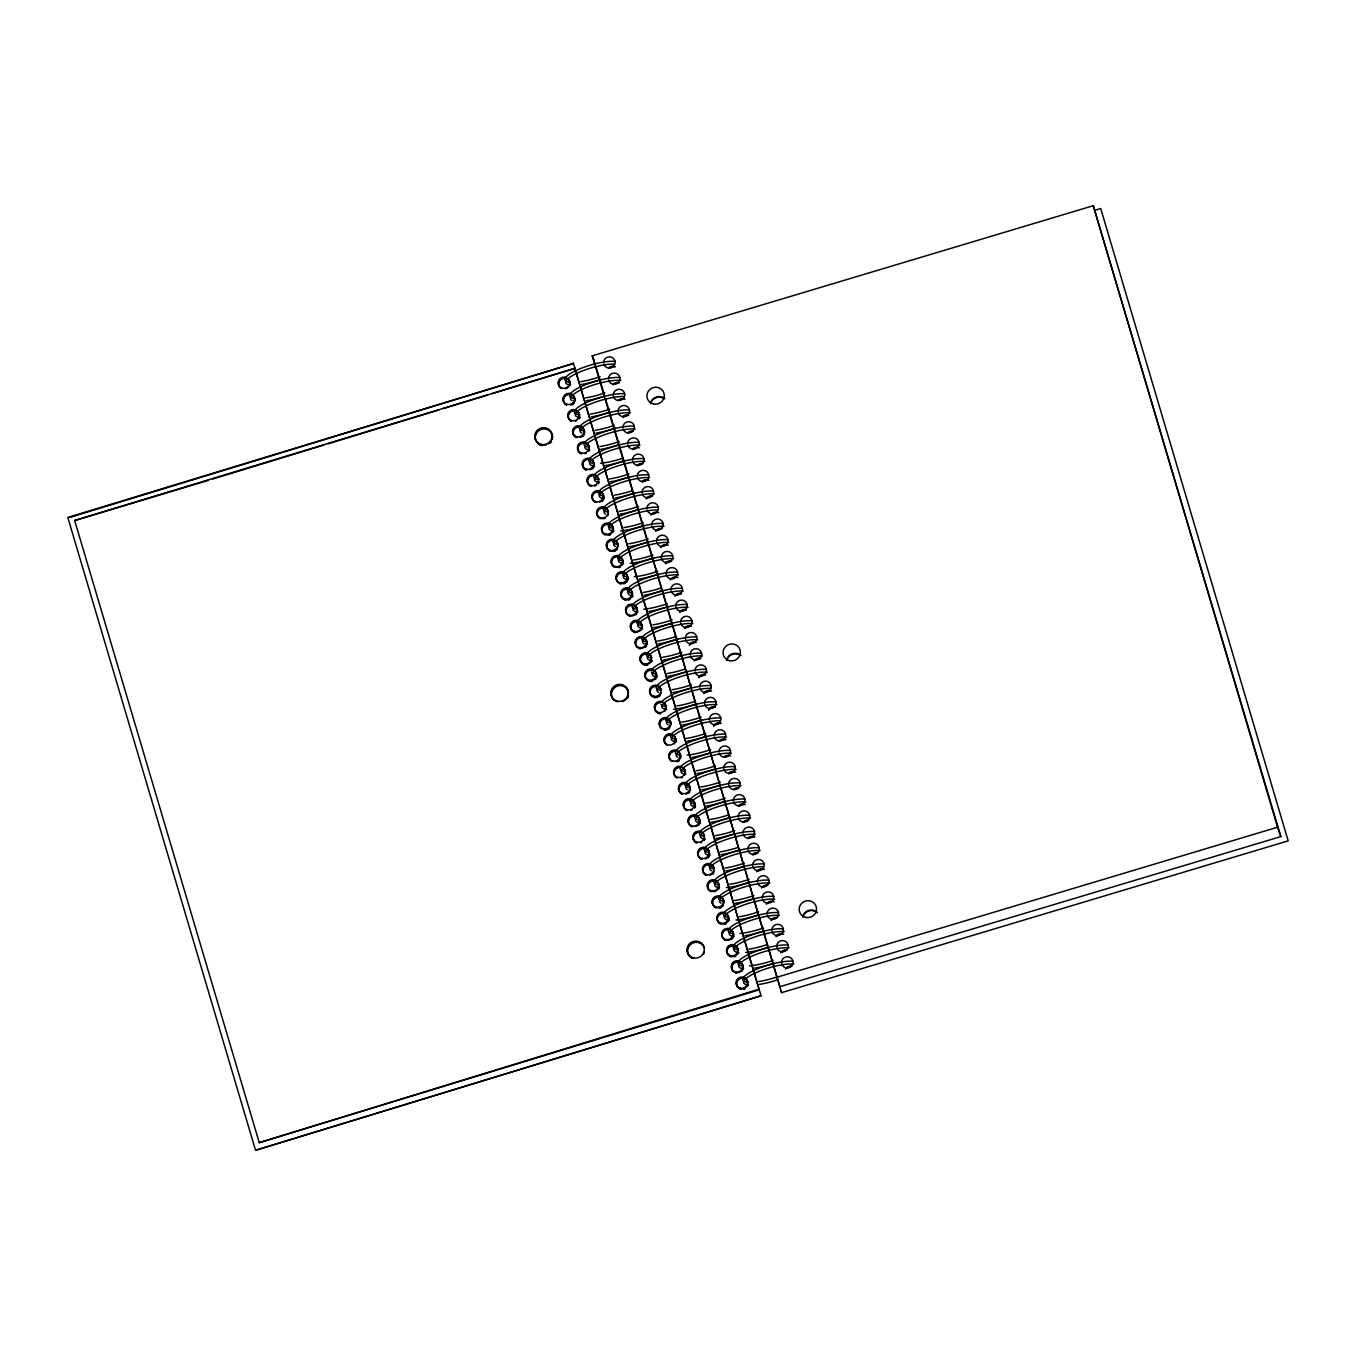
<?xml version="1.0" encoding="UTF-8"?>
<svg xmlns="http://www.w3.org/2000/svg" width="1356" height="1356" viewBox="0 0 1356 1356"><rect width="100%" height="100%" fill="white"/><g stroke="black" fill="none" stroke-linecap="round" stroke-linejoin="round"><path stroke-width="1.5" d="M658.27 649.202L761.038 995.779L255.538 1150.295L67.8 517.45L573.537 363.442L70.054 517.348M574.605 367.679L759.191 989.846L259.25 1142.667L74.665 520.501L574.893 368.324L491.906 393.698M208.536 480.312L74.665 520.501M212.587 479.075L323.914 445.056M327.966 443.819L439.276 409.783M443.327 408.546L487.855 394.935M758.885 989.202L259.25 1142.667M592.25 355.831L1093.275 205.705L1280.844 836.584L779.819 986.71L592.25 355.831L594.877 363.323M1094.614 210.333L1100.699 208.519L1288.2 840.856L781.615 992.66L781.107 991.05M776.547 977.354L1277.572 827.228L1280.844 836.584M761.038 995.779L255.538 1150.295M593.928 359.781L594.233 360.849M1093.275 205.705L1277.572 827.228M596.131 367.222L604.335 394.782M605.522 398.834L647.71 541.197M648.524 543.925L690.984 687.102M691.882 690.17L710.103 751.478M711.154 755.173L719.595 783.599M720.799 787.667L743.851 865.416M745.495 870.942L753.461 897.842M754.529 901.401L781.615 992.66M573.3 362.916L657.423 646.659M692.001 958.285A8.712 8.458 -24.6 0 1 690.78 944.251A8.712 8.458 -24.6 0 1 704.527 948.217M738.325 952.607A5.814 5.627 -24.6 0 1 737.783 953.997M735.698 956.166A5.814 5.627 -24.6 0 1 734.325 956.777M731.325 956.912A5.814 5.627 -24.6 0 1 728.562 947.539A5.814 5.627 -24.6 0 1 738.274 949.675M695.069 806.684A5.814 5.627 -24.6 0 1 694.509 808.074M686.661 810.481A5.814 5.627 -24.6 0 1 685.441 809.634M684.492 808.498A5.814 5.627 -24.6 0 1 690.848 799.921M692.238 800.43A5.814 5.627 -24.6 0 1 695.001 803.752M721.087 897.723A5.814 5.627 -24.6 0 1 724.07 902.503M723.358 905.35A5.814 5.627 -24.6 0 1 722.46 906.571M721.29 907.52A5.814 5.627 -24.6 0 1 719.9 908.147M715.51 907.757A5.814 5.627 -24.6 0 1 719.68 897.214M701.086 859.111A5.814 5.627 -24.6 0 1 699.069 851.043A5.814 5.627 -24.6 0 1 707.51 849.602A5.814 5.627 -24.6 0 1 708.035 857.924M691.458 826.685A5.814 5.627 -24.6 0 1 689.458 818.617A5.814 5.627 -24.6 0 1 697.882 817.176A5.814 5.627 -24.6 0 1 698.425 825.499M632.557 595.911A5.814 5.627 -24.6 0 1 632.015 597.301M629.93 599.454A5.814 5.627 -24.6 0 1 628.557 600.081M625.557 600.2A5.814 5.627 -24.6 0 1 622.777 590.843A5.814 5.627 -24.6 0 1 632.506 592.979M614.539 567.266A5.814 5.627 -24.6 0 1 612.268 559.621A5.814 5.627 -24.6 0 1 620.133 557.231A5.814 5.627 -24.6 0 1 622.404 564.876M620.319 567.028A5.814 5.627 -24.6 0 1 618.946 567.655M673.017 735.579A5.814 5.627 -24.6 0 1 675.83 741.834M666.203 744.766A5.814 5.627 -24.6 0 1 671.61 735.071M642.185 628.337A5.814 5.627 -24.6 0 1 641.625 629.726M635.184 632.642A5.814 5.627 -24.6 0 1 633.777 632.133M632.557 631.286A5.814 5.627 -24.6 0 1 633.574 622.319A5.814 5.627 -24.6 0 1 642.117 625.404M677.831 751.783A5.814 5.627 -24.6 0 1 680.644 758.038M679.187 760.648A5.814 5.627 -24.6 0 1 678.017 761.597M671.017 760.987A5.814 5.627 -24.6 0 1 676.424 751.292M720.307 923.978A5.814 5.627 -24.6 0 1 718.036 916.334A5.814 5.627 -24.6 0 1 725.901 913.927A5.814 5.627 -24.6 0 1 728.172 921.572M726.087 923.724A5.814 5.627 -24.6 0 1 724.714 924.351M659.965 695.798A5.814 5.627 -24.6 0 1 658.779 696.747M657.406 697.357A5.814 5.627 -24.6 0 1 652.999 696.984M651.795 696.136A5.814 5.627 -24.6 0 1 657.185 686.424M658.592 686.933A5.814 5.627 -24.6 0 1 661.355 690.255M670.966 722.697A5.814 5.627 -24.6 0 1 671.186 724.138M669.576 728.223A5.814 5.627 -24.6 0 1 668.406 729.172M667.016 729.799A5.814 5.627 -24.6 0 1 664.016 729.918M661.406 728.562A5.814 5.627 -24.6 0 1 666.796 718.85M668.203 719.358A5.814 5.627 -24.6 0 1 670.356 721.341A5.814 5.627 -24.6 0 1 663.491 728.748A5.814 5.627 -24.6 0 1 660.711 719.392A5.814 5.627 -24.6 0 1 670.44 721.528M730.715 930.148A5.814 5.627 -24.6 0 1 733.528 936.403M732.969 937.793A5.814 5.627 -24.6 0 1 732.071 938.996M725.121 940.183A5.814 5.627 -24.6 0 1 729.308 929.64M595.318 502.415A5.814 5.627 -24.6 0 1 593.301 494.347A5.814 5.627 -24.6 0 1 601.742 492.906A5.814 5.627 -24.6 0 1 602.267 501.228M709.239 890.18A5.814 5.627 -24.6 0 1 709.086 882.18A5.814 5.627 -24.6 0 1 717.256 881.824A5.814 5.627 -24.6 0 1 717.409 889.841M716.239 890.79A5.814 5.627 -24.6 0 1 713.358 891.672M711.866 891.536A5.814 5.627 -24.6 0 1 710.459 891.028M720.85 897.197A5.814 5.627 -24.6 0 1 723.833 901.977M723.663 903.452A5.814 5.627 -24.6 0 1 722.223 906.045M721.053 906.995A5.814 5.627 -24.6 0 1 712.341 903.198A5.814 5.627 -24.6 0 1 719.443 896.689M730.477 929.623A5.814 5.627 -24.6 0 1 733.291 935.877M732.732 937.267A5.814 5.627 -24.6 0 1 725.324 939.878A5.814 5.627 -24.6 0 1 722.206 932.928A5.814 5.627 -24.6 0 1 729.07 929.114M725.663 913.402A5.814 5.627 -24.6 0 1 726.274 922.928A5.814 5.627 -24.6 0 1 717.188 919.656A5.814 5.627 -24.6 0 1 724.257 912.91M663.406 703.154A5.814 5.627 -24.6 0 1 666.22 709.408M660.711 713.832A5.814 5.627 -24.6 0 1 657.813 713.188M656.592 712.341A5.814 5.627 -24.6 0 1 660.491 702.51M740.325 962.574A5.814 5.627 -24.6 0 1 743.139 968.828M742.596 970.218A5.814 5.627 -24.6 0 1 741.698 971.421M736.139 973.116A5.814 5.627 -24.6 0 1 734.732 972.608M733.511 971.76A5.814 5.627 -24.6 0 1 738.918 962.065M704.679 839.11A5.814 5.627 -24.6 0 1 704.12 840.5M696.272 842.907A5.814 5.627 -24.6 0 1 695.052 842.059M694.119 840.923A5.814 5.627 -24.6 0 1 700.459 832.347M701.866 832.855A5.814 5.627 -24.6 0 1 704.628 836.177M598.674 481.889A5.814 5.627 -24.6 0 1 598.115 483.278M596.047 485.448A5.814 5.627 -24.6 0 1 594.657 486.075M591.674 486.194A5.814 5.627 -24.6 0 1 587.453 479.431A5.814 5.627 -24.6 0 1 594.453 475.125M595.86 475.634A5.814 5.627 -24.6 0 1 598.606 478.956M598.911 482.414A5.814 5.627 -24.6 0 1 598.352 483.804M590.504 486.211A5.814 5.627 -24.6 0 1 589.284 485.346M588.351 484.228A5.814 5.627 -24.6 0 1 594.691 475.651M596.098 476.159A5.814 5.627 -24.6 0 1 598.844 479.482M704.442 838.601A5.814 5.627 -24.6 0 1 703.883 839.991M701.815 842.144A5.814 5.627 -24.6 0 1 700.425 842.771M697.442 842.89A5.814 5.627 -24.6 0 1 693.221 836.127A5.814 5.627 -24.6 0 1 700.221 831.838M701.628 832.347A5.814 5.627 -24.6 0 1 704.391 835.669M600.115 518.636A5.814 5.627 -24.6 0 1 604.301 508.076M605.708 508.585A5.814 5.627 -24.6 0 1 608.471 511.907M608.285 514.314A5.814 5.627 -24.6 0 1 607.742 515.704M605.657 517.873A5.814 5.627 -24.6 0 1 602.793 518.755M601.284 518.619A5.814 5.627 -24.6 0 1 597.064 511.856A5.814 5.627 -24.6 0 1 604.064 507.568M605.471 508.059A5.814 5.627 -24.6 0 1 608.234 511.398M664.372 703.476A5.814 5.627 -24.6 0 1 664.525 711.493M660.474 713.307A5.814 5.627 -24.6 0 1 658.982 713.188M657.575 712.68A5.814 5.627 -24.6 0 1 661.762 702.12M674 735.901A5.814 5.627 -24.6 0 1 674.152 743.919M667.186 745.105A5.814 5.627 -24.6 0 1 671.373 734.545M669.186 719.697A5.814 5.627 -24.6 0 1 668.152 728.647M666.779 729.274A5.814 5.627 -24.6 0 1 663.779 729.392M662.372 728.884A5.814 5.627 -24.6 0 1 660.118 721.239A5.814 5.627 -24.6 0 1 667.966 718.85M672 761.309A5.814 5.627 -24.6 0 1 669.508 754.122A5.814 5.627 -24.6 0 1 676.661 750.902A5.814 5.627 -24.6 0 1 680.407 757.529M679.848 758.919A5.814 5.627 -24.6 0 1 676.39 761.699M579.673 417.563A5.814 5.627 -24.6 0 1 579.131 418.953M571.266 421.343A5.814 5.627 -24.6 0 1 575.452 410.8M576.859 411.309A5.814 5.627 -24.6 0 1 579.622 414.631M637.371 647.49A5.814 5.627 -24.6 0 1 639.778 637.913A5.814 5.627 -24.6 0 1 646.981 644.558M646.439 645.948A5.814 5.627 -24.6 0 1 645.541 647.151M639.981 648.846A5.814 5.627 -24.6 0 1 638.574 648.337M615.319 541.01A5.814 5.627 -24.6 0 1 618.302 545.79M617.59 548.655A5.814 5.627 -24.6 0 1 616.692 549.875M615.505 550.824A5.814 5.627 -24.6 0 1 614.132 551.434M609.725 551.061A5.814 5.627 -24.6 0 1 613.912 540.502M677.034 778.056A5.814 5.627 -24.6 0 1 681.221 767.496M682.627 768.005A5.814 5.627 -24.6 0 1 685.39 771.327M585.69 469.99A5.814 5.627 -24.6 0 1 583.69 461.921A5.814 5.627 -24.6 0 1 592.114 460.481A5.814 5.627 -24.6 0 1 592.657 468.803M747.953 985.032A5.814 5.627 -24.6 0 1 747.393 986.422M745.325 988.592A5.814 5.627 -24.6 0 1 743.935 989.202M740.952 989.338A5.814 5.627 -24.6 0 1 738.173 979.981A5.814 5.627 -24.6 0 1 747.885 982.1M653.778 670.728A5.814 5.627 -24.6 0 1 656.609 676.983M656.05 678.373A5.814 5.627 -24.6 0 1 655.151 679.576M652.592 681.153A5.814 5.627 -24.6 0 1 648.202 680.763M646.981 679.915A5.814 5.627 -24.6 0 1 650.88 670.084M624.93 573.435A5.814 5.627 -24.6 0 1 627.76 579.69M627.201 581.08A5.814 5.627 -24.6 0 1 626.303 582.3M625.133 583.25A5.814 5.627 -24.6 0 1 623.743 583.877M620.76 583.995A5.814 5.627 -24.6 0 1 619.353 583.487M618.133 582.639A5.814 5.627 -24.6 0 1 623.54 572.927M535.603 439.869A8.712 8.458 -24.6 0 1 543.773 428.835A8.712 8.458 -24.6 0 1 552.367 439.175M551.536 441.259A8.712 8.458 -24.6 0 1 550.197 443.073M541.858 445.615A8.712 8.458 -24.6 0 1 537.925 443.582M692.628 826.685A5.814 5.627 -24.6 0 1 689.221 818.109A5.814 5.627 -24.6 0 1 698.696 817.702A5.814 5.627 -24.6 0 1 695.628 826.55M702.239 859.111A5.814 5.627 -24.6 0 1 698.357 851.399A5.814 5.627 -24.6 0 1 706.866 848.805A5.814 5.627 -24.6 0 1 707.798 857.416M706.629 858.365A5.814 5.627 -24.6 0 1 705.239 858.975M661.169 692.679A5.814 5.627 -24.6 0 1 658.541 696.221M657.168 696.848A5.814 5.627 -24.6 0 1 649.999 693.136A5.814 5.627 -24.6 0 1 653.965 686.034A5.814 5.627 -24.6 0 1 661.118 689.746M628.489 695.882A8.712 8.458 -24.6 0 1 627.659 697.967M614.048 700.306A8.712 8.458 -24.6 0 1 615.59 686.865A8.712 8.458 -24.6 0 1 628.404 691.492M714.053 871.027A5.814 5.627 -24.6 0 1 712.612 873.62M711.425 874.569A5.814 5.627 -24.6 0 1 710.052 875.196M707.052 875.315A5.814 5.627 -24.6 0 1 702.832 868.552A5.814 5.627 -24.6 0 1 709.832 864.264M711.239 864.772A5.814 5.627 -24.6 0 1 714.002 868.094M713.748 872.925A5.814 5.627 -24.6 0 1 712.849 874.145M705.883 875.332A5.814 5.627 -24.6 0 1 710.069 864.772M711.476 865.281A5.814 5.627 -24.6 0 1 713.629 867.264M710.697 891.553A5.814 5.627 -24.6 0 1 708.425 883.909A5.814 5.627 -24.6 0 1 716.29 881.502A5.814 5.627 -24.6 0 1 718.544 889.146M629.506 589.131A5.814 5.627 -24.6 0 1 631.777 596.776M630.879 597.996A5.814 5.627 -24.6 0 1 621.15 595.86A5.814 5.627 -24.6 0 1 628.099 588.623M624.692 572.927A5.814 5.627 -24.6 0 1 627.523 579.182M626.964 580.571A5.814 5.627 -24.6 0 1 619.116 582.961M617.895 582.114A5.814 5.627 -24.6 0 1 623.302 572.418M647.965 680.254A5.814 5.627 -24.6 0 1 646.253 671.779A5.814 5.627 -24.6 0 1 655.101 671.406A5.814 5.627 -24.6 0 1 653.745 680M652.355 680.627A5.814 5.627 -24.6 0 1 649.355 680.763M572.046 395.088A5.814 5.627 -24.6 0 1 574.876 401.342M574.317 402.732A5.814 5.627 -24.6 0 1 572.249 404.902M566.469 405.139A5.814 5.627 -24.6 0 1 570.656 394.579M604.929 534.84A5.814 5.627 -24.6 0 1 602.657 527.196A5.814 5.627 -24.6 0 1 610.522 524.806A5.814 5.627 -24.6 0 1 612.776 532.45M610.709 534.603A5.814 5.627 -24.6 0 1 609.319 535.23M589.301 449.989A5.814 5.627 -24.6 0 1 588.741 451.379M580.893 453.768A5.814 5.627 -24.6 0 1 579.673 452.921M578.724 451.785A5.814 5.627 -24.6 0 1 585.063 443.226M586.47 443.734A5.814 5.627 -24.6 0 1 589.233 447.056M651.795 660.762A5.814 5.627 -24.6 0 1 651.236 662.152M647.778 664.932A5.814 5.627 -24.6 0 1 646.287 665.186M644.795 665.067A5.814 5.627 -24.6 0 1 643.388 664.559M642.168 663.711A5.814 5.627 -24.6 0 1 647.575 653.999M648.982 654.507A5.814 5.627 -24.6 0 1 651.744 657.83M567.249 378.883A5.814 5.627 -24.6 0 1 570.062 385.138M560.435 388.07A5.814 5.627 -24.6 0 1 565.842 378.375M683.61 768.344A5.814 5.627 -24.6 0 1 684.661 775.124M682.577 777.293A5.814 5.627 -24.6 0 1 681.204 777.92M676.797 777.53A5.814 5.627 -24.6 0 1 680.983 766.988M735.274 945.844A5.814 5.627 -24.6 0 1 737.545 953.488M736.647 954.692A5.814 5.627 -24.6 0 1 726.935 952.556A5.814 5.627 -24.6 0 1 733.867 945.335M634.32 605.352A5.814 5.627 -24.6 0 1 637.134 611.607M636.574 612.997A5.814 5.627 -24.6 0 1 628.726 615.387M627.506 614.539A5.814 5.627 -24.6 0 1 632.913 604.844M687.441 784.226A5.814 5.627 -24.6 0 1 690.255 790.48M689.712 791.87A5.814 5.627 -24.6 0 1 688.814 793.074M681.848 794.26A5.814 5.627 -24.6 0 1 686.034 783.717M581.673 427.513A5.814 5.627 -24.6 0 1 584.487 433.767M583.928 435.157A5.814 5.627 -24.6 0 1 583.046 436.378M576.08 437.564A5.814 5.627 -24.6 0 1 580.266 427.004M634.557 605.861A5.814 5.627 -24.6 0 1 637.371 612.115M636.812 613.505A5.814 5.627 -24.6 0 1 635.93 614.726M630.37 616.421A5.814 5.627 -24.6 0 1 628.964 615.912M627.743 615.065A5.814 5.627 -24.6 0 1 633.15 605.369M681.61 793.752A5.814 5.627 -24.6 0 1 679.119 786.548A5.814 5.627 -24.6 0 1 686.272 783.327A5.814 5.627 -24.6 0 1 690.018 789.955M689.458 791.345A5.814 5.627 -24.6 0 1 686 794.124M740.088 962.048A5.814 5.627 -24.6 0 1 742.902 968.303M742.359 969.693A5.814 5.627 -24.6 0 1 734.494 972.099M733.274 971.252A5.814 5.627 -24.6 0 1 738.681 961.54M693.221 800.769A5.814 5.627 -24.6 0 1 694.272 807.549M692.204 809.718A5.814 5.627 -24.6 0 1 690.814 810.346M686.424 809.956A5.814 5.627 -24.6 0 1 690.611 799.413M642.744 648.202A5.814 5.627 -24.6 0 1 635.422 642.049A5.814 5.627 -24.6 0 1 644.354 638.032A5.814 5.627 -24.6 0 1 644.117 647.575M744.885 978.269A5.814 5.627 -24.6 0 1 747.156 985.914M746.258 987.117A5.814 5.627 -24.6 0 1 736.545 984.981A5.814 5.627 -24.6 0 1 743.495 977.761M596.471 502.398A5.814 5.627 -24.6 0 1 592.589 494.703A5.814 5.627 -24.6 0 1 601.098 492.109A5.814 5.627 -24.6 0 1 602.03 500.703M600.861 501.652A5.814 5.627 -24.6 0 1 599.471 502.279M568.215 379.205A5.814 5.627 -24.6 0 1 568.384 387.206M567.198 388.155A5.814 5.627 -24.6 0 1 565.808 388.782M561.418 388.409A5.814 5.627 -24.6 0 1 565.605 377.849M586.86 469.973A5.814 5.627 -24.6 0 1 583.453 461.396A5.814 5.627 -24.6 0 1 592.928 461.006A5.814 5.627 -24.6 0 1 589.86 469.854M587.453 444.056A5.814 5.627 -24.6 0 1 588.504 450.853M586.436 453.023A5.814 5.627 -24.6 0 1 585.046 453.633M582.046 453.768A5.814 5.627 -24.6 0 1 577.826 447.005A5.814 5.627 -24.6 0 1 584.826 442.7M639.117 621.557A5.814 5.627 -24.6 0 1 639.32 631.371M637.93 631.998A5.814 5.627 -24.6 0 1 630.54 626.828A5.814 5.627 -24.6 0 1 637.71 621.048M617.743 701.815A8.712 8.458 -24.6 0 1 612.624 688.95A8.712 8.458 -24.6 0 1 626.828 688.356A8.712 8.458 -24.6 0 1 622.235 701.628M577.249 437.547A5.814 5.627 -24.6 0 1 573.029 430.784A5.814 5.627 -24.6 0 1 580.029 426.496A5.814 5.627 -24.6 0 1 584.25 433.259M583.69 434.649A5.814 5.627 -24.6 0 1 580.232 437.429M619.895 556.706A5.814 5.627 -24.6 0 1 620.506 566.232A5.814 5.627 -24.6 0 1 611.42 562.943A5.814 5.627 -24.6 0 1 618.489 556.197M610.285 524.28A5.814 5.627 -24.6 0 1 611.641 533.128M610.471 534.078A5.814 5.627 -24.6 0 1 604.691 534.332M603.471 533.484A5.814 5.627 -24.6 0 1 608.878 523.772M704.374 952.082A8.712 8.458 -24.6 0 1 703.544 954.166M691.763 957.777A8.712 8.458 -24.6 0 1 690.543 943.725A8.712 8.458 -24.6 0 1 704.273 947.691M615.082 540.502A5.814 5.627 -24.6 0 1 618.065 545.282M617.895 546.756A5.814 5.627 -24.6 0 1 610.895 551.045A5.814 5.627 -24.6 0 1 606.674 544.281A5.814 5.627 -24.6 0 1 613.675 539.993M546.112 444.904A8.712 8.458 -24.6 0 1 535.078 437.903A8.712 8.458 -24.6 0 1 544.298 428.31A8.712 8.458 -24.6 0 1 552.129 438.649M551.299 440.734A8.712 8.458 -24.6 0 1 548.18 443.971M651.558 660.236A5.814 5.627 -24.6 0 1 648.931 663.796M647.541 664.423A5.814 5.627 -24.6 0 1 640.168 659.253A5.814 5.627 -24.6 0 1 647.337 653.49M648.744 653.999A5.814 5.627 -24.6 0 1 651.507 657.321M577.842 411.631A5.814 5.627 -24.6 0 1 578.893 418.428M576.809 420.58A5.814 5.627 -24.6 0 1 575.436 421.208M571.029 420.835A5.814 5.627 -24.6 0 1 575.215 410.275M566.232 404.613A5.814 5.627 -24.6 0 1 563.74 397.427A5.814 5.627 -24.6 0 1 570.893 394.189A5.814 5.627 -24.6 0 1 574.639 400.834M574.08 402.207A5.814 5.627 -24.6 0 1 570.622 405.003M644.846 637.981A5.814 5.627 -24.6 0 1 642.913 647.388A5.814 5.627 -24.6 0 1 635.066 641.897A5.814 5.627 -24.6 0 1 643.625 637.134M741.003 962.252A5.814 5.627 -24.6 0 1 739.071 971.659A5.814 5.627 -24.6 0 1 731.223 966.167A5.814 5.627 -24.6 0 1 739.783 961.404M654.456 670.406A5.814 5.627 -24.6 0 1 652.541 679.814A5.814 5.627 -24.6 0 1 644.693 674.322A5.814 5.627 -24.6 0 1 653.253 669.559M625.625 573.13A5.814 5.627 -24.6 0 1 623.692 582.538A5.814 5.627 -24.6 0 1 615.844 577.046A5.814 5.627 -24.6 0 1 624.404 572.266M673.695 735.257A5.814 5.627 -24.6 0 1 671.762 744.664A5.814 5.627 -24.6 0 1 663.915 739.173A5.814 5.627 -24.6 0 1 672.474 734.41M731.393 929.826A5.814 5.627 -24.6 0 1 729.46 939.233A5.814 5.627 -24.6 0 1 721.612 933.742A5.814 5.627 -24.6 0 1 730.172 928.979M577.537 410.987A5.814 5.627 -24.6 0 1 575.605 420.394A5.814 5.627 -24.6 0 1 567.757 414.902A5.814 5.627 -24.6 0 1 576.334 410.139M567.927 378.561A5.814 5.627 -24.6 0 1 565.994 387.969A5.814 5.627 -24.6 0 1 558.147 382.477A5.814 5.627 -24.6 0 1 566.706 377.714M664.084 702.832A5.814 5.627 -24.6 0 1 662.152 712.239A5.814 5.627 -24.6 0 1 654.304 706.747A5.814 5.627 -24.6 0 1 662.864 701.984M721.765 897.401A5.814 5.627 -24.6 0 1 719.85 906.808A5.814 5.627 -24.6 0 1 712.002 901.316A5.814 5.627 -24.6 0 1 720.561 896.553M683.305 767.682A5.814 5.627 -24.6 0 1 681.373 777.09A5.814 5.627 -24.6 0 1 673.525 771.615A5.814 5.627 -24.6 0 1 682.102 766.835M615.997 540.688A5.814 5.627 -24.6 0 1 614.082 550.112A5.814 5.627 -24.6 0 1 606.217 544.62A5.814 5.627 -24.6 0 1 614.793 539.841M635.235 605.556A5.814 5.627 -24.6 0 1 633.303 614.963A5.814 5.627 -24.6 0 1 625.455 609.471A5.814 5.627 -24.6 0 1 634.015 604.708M802.871 917.148A8.712 8.458 -19.3 0 1 817.329 912.808M776.937 935.996A5.814 5.644 -19.3 0 1 781.005 934.199M762.513 887.349A5.814 5.644 -19.3 0 1 766.581 885.553M738.478 806.295A5.814 5.644 -19.3 0 1 744.037 804.616M767.327 903.571A5.814 5.644 -19.3 0 1 771.378 901.757M699.12 677.78A5.814 5.644 -19.3 0 1 705.578 674.915M772.123 919.792A5.814 5.644 -19.3 0 1 776.191 917.978M642.32 482.007A5.814 5.644 -19.3 0 1 646.388 480.21M704.815 692.797A5.814 5.644 -19.3 0 1 710.391 691.119M781.734 952.217A5.814 5.644 -19.3 0 1 785.802 950.403M743.088 821.973A5.814 5.644 -19.3 0 1 748.665 820.295M766.242 904.232A5.814 5.644 -19.3 0 1 774.106 901.876M646.032 498.906A5.814 5.644 -19.3 0 1 652.507 496.025M647.134 498.228A5.814 5.644 -19.3 0 1 651.185 496.415M703.73 693.458A5.814 5.644 -19.3 0 1 711.612 691.102M714.239 724.68A5.814 5.644 -19.3 0 1 721.223 723.528M743.274 822.499A5.814 5.644 -19.3 0 1 747.342 820.702M637.506 465.803A5.814 5.644 -19.3 0 1 641.574 463.989M666.355 563.079A5.814 5.644 -19.3 0 1 670.423 561.282M713.527 726.426A5.814 5.644 -19.3 0 1 720.002 723.545M650.626 403.698A8.712 8.458 -19.3 0 1 663.27 398.088M756.614 871.806A5.814 5.644 -19.3 0 1 764.496 869.45M747.902 838.178A5.814 5.644 -19.3 0 1 754.868 837.025M708.544 709.68A5.814 5.644 -19.3 0 1 715.002 706.798M719.053 740.901A5.814 5.644 -19.3 0 1 726.036 739.749M771.039 920.453A5.814 5.644 -19.3 0 1 777.513 917.588M726.748 660.423A8.712 8.458 -19.3 0 1 739.393 654.812M752.716 854.399A5.814 5.644 -19.3 0 1 758.275 852.721M757.699 871.145A5.814 5.644 -19.3 0 1 763.275 869.467M761.428 888.027A5.814 5.644 -19.3 0 1 767.886 885.146M670.084 579.961A5.814 5.644 -19.3 0 1 677.949 577.605M637.32 465.261A5.814 5.644 -19.3 0 1 642.897 463.599M689.492 645.354A5.814 5.644 -19.3 0 1 695.967 642.49M720.426 740.495A5.814 5.644 -19.3 0 1 724.816 739.766M609.844 367.578A5.814 5.644 -19.3 0 1 614.234 366.849M786.548 968.421A5.814 5.644 -19.3 0 1 790.616 966.625M695.204 660.372A5.814 5.644 -19.3 0 1 700.764 658.694M723.867 757.106A5.814 5.644 -19.3 0 1 730.833 755.953M775.852 936.674A5.814 5.644 -19.3 0 1 783.717 934.301M671.169 579.3A5.814 5.644 -19.3 0 1 675.22 577.486M728.85 773.852A5.814 5.644 -19.3 0 1 734.427 772.191M725.24 756.699A5.814 5.644 -19.3 0 1 728.121 755.834M708.73 710.205A5.814 5.644 -19.3 0 1 715.188 707.34M623.082 417.156A5.814 5.644 -19.3 0 1 628.659 415.495M656.745 530.654A5.814 5.644 -19.3 0 1 660.813 528.857M651.931 514.449A5.814 5.644 -19.3 0 1 655.999 512.636M661.542 546.875A5.814 5.644 -19.3 0 1 665.61 545.061M728.664 773.327A5.814 5.644 -19.3 0 1 735.647 772.174M780.649 952.878A5.814 5.644 -19.3 0 1 787.124 950.014M752.902 854.924A5.814 5.644 -19.3 0 1 756.953 853.127M733.477 789.548A5.814 5.644 -19.3 0 1 739.037 787.87M785.463 969.099A5.814 5.644 -19.3 0 1 791.921 966.218M748.088 838.72A5.814 5.644 -19.3 0 1 753.648 837.042M738.291 805.752A5.814 5.644 -19.3 0 1 745.258 804.6M685.594 627.93A5.814 5.644 -19.3 0 1 691.153 626.269M613.471 384.731A5.814 5.644 -19.3 0 1 619.031 383.07M734.85 789.124A5.814 5.644 -19.3 0 1 737.732 788.277M619.455 400.003A5.814 5.644 -19.3 0 1 622.336 399.139M680.78 611.726A5.814 5.644 -19.3 0 1 686.339 610.047M632.71 449.582A5.814 5.644 -19.3 0 1 636.761 447.785M629.082 432.428A5.814 5.644 -19.3 0 1 631.964 431.564M675.966 595.504A5.814 5.644 -19.3 0 1 681.543 593.843M642.134 481.482A5.814 5.644 -19.3 0 1 649.1 480.329M608.471 367.985A5.814 5.644 -19.3 0 1 615.455 366.832M679.695 612.387A5.814 5.644 -19.3 0 1 686.153 609.522M632.523 449.056A5.814 5.644 -19.3 0 1 639.49 447.904M694.119 661.033A5.814 5.644 -19.3 0 1 700.577 658.168M622.896 416.631A5.814 5.644 -19.3 0 1 628.472 414.953M674.881 596.182A5.814 5.644 -19.3 0 1 681.356 593.301M665.271 563.757A5.814 5.644 -19.3 0 1 671.729 560.875M627.709 432.835A5.814 5.644 -19.3 0 1 633.269 431.174M726.562 659.88A8.712 8.458 -19.3 0 1 741.02 655.558M650.846 515.111A5.814 5.644 -19.3 0 1 658.728 512.754M684.509 628.608A5.814 5.644 -19.3 0 1 690.967 625.743M802.684 916.605A8.712 8.458 -19.3 0 1 817.143 912.266M650.439 403.173A8.712 8.458 -19.3 0 1 664.898 398.834M655.66 531.332A5.814 5.644 -19.3 0 1 662.118 528.45M689.306 644.829A5.814 5.644 -19.3 0 1 695.781 641.947M698.933 677.254A5.814 5.644 -19.3 0 1 705.391 674.373M618.099 400.41A5.814 5.644 -19.3 0 1 625.065 399.257M613.285 384.206A5.814 5.644 -19.3 0 1 618.845 382.528M660.457 547.536A5.814 5.644 -19.3 0 1 668.339 545.18M762.241 897.74A5.814 5.644 -19.3 0 1 770.378 892.316A5.814 5.644 -19.3 0 1 771.835 901.723A5.814 5.644 -19.3 0 1 762.462 899.197M752.614 865.314A5.814 5.644 -19.3 0 1 760.767 859.89A5.814 5.644 -19.3 0 1 762.225 869.298A5.814 5.644 -19.3 0 1 752.851 866.772M714.154 735.596A5.814 5.644 -19.3 0 1 722.307 730.172A5.814 5.644 -19.3 0 1 723.748 739.579A5.814 5.644 -19.3 0 1 714.375 737.054M694.933 670.745A5.814 5.644 -19.3 0 1 703.069 665.321A5.814 5.644 -19.3 0 1 704.527 674.729A5.814 5.644 -19.3 0 1 695.153 672.203M718.968 751.817A5.814 5.644 -19.3 0 1 727.104 746.393A5.814 5.644 -19.3 0 1 728.562 755.8A5.814 5.644 -19.3 0 1 719.189 753.275M771.852 930.165A5.814 5.644 -19.3 0 1 779.988 924.741A5.814 5.644 -19.3 0 1 781.446 934.148A5.814 5.644 -19.3 0 1 772.072 931.623M767.038 913.961A5.814 5.644 -19.3 0 1 775.191 908.537A5.814 5.644 -19.3 0 1 776.632 917.927A5.814 5.644 -19.3 0 1 767.276 915.402M743.003 832.889A5.814 5.644 -19.3 0 1 751.139 827.465A5.814 5.644 -19.3 0 1 752.597 836.872A5.814 5.644 -19.3 0 1 743.224 834.347M690.119 654.541A5.814 5.644 -19.3 0 1 698.255 649.117A5.814 5.644 -19.3 0 1 699.713 658.524A5.814 5.644 -19.3 0 1 690.34 655.999M685.305 638.32A5.814 5.644 -19.3 0 1 693.458 632.896A5.814 5.644 -19.3 0 1 694.916 642.303A5.814 5.644 -19.3 0 1 685.543 639.778M747.817 849.093A5.814 5.644 -19.3 0 1 755.953 843.669A5.814 5.644 -19.3 0 1 757.411 853.077A5.814 5.644 -19.3 0 1 748.037 850.551M680.509 622.116A5.814 5.644 -19.3 0 1 688.645 616.675A5.814 5.644 -19.3 0 1 690.102 626.082A5.814 5.644 -19.3 0 1 680.729 623.557M699.73 686.967A5.814 5.644 -19.3 0 1 707.883 681.543A5.814 5.644 -19.3 0 1 709.324 690.95A5.814 5.644 -19.3 0 1 699.967 688.424M704.544 703.171A5.814 5.644 -19.3 0 1 712.68 697.747A5.814 5.644 -19.3 0 1 714.137 707.154A5.814 5.644 -19.3 0 1 704.764 704.628M709.358 719.392A5.814 5.644 -19.3 0 1 717.494 713.968A5.814 5.644 -19.3 0 1 718.951 723.375A5.814 5.644 -19.3 0 1 709.578 720.85M738.189 816.668A5.814 5.644 -19.3 0 1 746.342 811.244A5.814 5.644 -19.3 0 1 747.8 820.651A5.814 5.644 -19.3 0 1 738.427 818.126M757.428 881.519A5.814 5.644 -19.3 0 1 765.564 876.095A5.814 5.644 -19.3 0 1 767.021 885.502A5.814 5.644 -19.3 0 1 757.648 882.976M733.393 800.464A5.814 5.644 -19.3 0 1 741.529 795.04A5.814 5.644 -19.3 0 1 742.986 804.447A5.814 5.644 -19.3 0 1 733.613 801.921M642.049 492.398A5.814 5.644 -19.3 0 1 650.185 486.974A5.814 5.644 -19.3 0 1 651.643 496.381A5.814 5.644 -19.3 0 1 642.269 493.855M776.886 947.844A5.814 5.644 -19.3 0 1 783.344 940.572A5.814 5.644 -19.3 0 1 787.26 949.234A5.814 5.644 -19.3 0 1 777.48 949.183M723.765 768.038A5.814 5.644 -19.3 0 1 731.918 762.614A5.814 5.644 -19.3 0 1 733.376 772.005A5.814 5.644 -19.3 0 1 724.002 769.479M728.579 784.243A5.814 5.644 -19.3 0 1 736.732 778.819A5.814 5.644 -19.3 0 1 738.173 788.226A5.814 5.644 -19.3 0 1 728.799 785.7M656.474 541.044A5.814 5.644 -19.3 0 1 664.61 535.62A5.814 5.644 -19.3 0 1 666.067 545.027A5.814 5.644 -19.3 0 1 656.694 542.502M651.66 524.823A5.814 5.644 -19.3 0 1 659.796 519.399A5.814 5.644 -19.3 0 1 661.253 528.806A5.814 5.644 -19.3 0 1 651.88 526.281M646.846 508.619A5.814 5.644 -19.3 0 1 654.999 503.195A5.814 5.644 -19.3 0 1 656.44 512.585A5.814 5.644 -19.3 0 1 647.083 510.076M632.421 459.972A5.814 5.644 -19.3 0 1 640.574 454.548A5.814 5.644 -19.3 0 1 642.032 463.955A5.814 5.644 -19.3 0 1 632.659 461.43M637.235 476.193A5.814 5.644 -19.3 0 1 645.371 470.752A5.814 5.644 -19.3 0 1 646.829 480.16A5.814 5.644 -19.3 0 1 637.456 477.634M670.881 589.674A5.814 5.644 -19.3 0 1 679.034 584.25A5.814 5.644 -19.3 0 1 680.492 593.657A5.814 5.644 -19.3 0 1 671.118 591.131M608.386 378.9A5.814 5.644 -19.3 0 1 616.539 373.476A5.814 5.644 -19.3 0 1 617.98 382.884A5.814 5.644 -19.3 0 1 608.607 380.358M603.573 362.696A5.814 5.644 -19.3 0 1 611.726 357.272A5.814 5.644 -19.3 0 1 613.183 366.662A5.814 5.644 -19.3 0 1 603.81 364.137M613.2 395.121A5.814 5.644 -19.3 0 1 621.336 389.697A5.814 5.644 -19.3 0 1 622.794 399.105A5.814 5.644 -19.3 0 1 613.42 396.579M622.811 427.547A5.814 5.644 -19.3 0 1 630.947 422.123A5.814 5.644 -19.3 0 1 632.405 431.53A5.814 5.644 -19.3 0 1 623.031 429.005M617.997 411.326A5.814 5.644 -19.3 0 1 626.15 405.902A5.814 5.644 -19.3 0 1 627.608 415.309A5.814 5.644 -19.3 0 1 618.234 412.783M627.625 443.751A5.814 5.644 -19.3 0 1 635.761 438.327A5.814 5.644 -19.3 0 1 637.218 447.734A5.814 5.644 -19.3 0 1 627.845 445.209M691.441 684.746A28.747 7 -16.5 0 1 672.017 689.729M661.101 690.323A28.747 7 -16.5 0 1 668.016 678.288A28.747 7 -16.5 0 1 706.476 669.423M690.509 688.17A28.747 7 -16.5 0 1 672.864 692.543M658.626 692.374A28.747 7 -16.5 0 1 671.949 679.746A28.747 7 -16.5 0 1 707.307 672.237M684.865 669.135A28.747 7 -16.5 0 1 667.22 673.508M656.287 674.118A28.747 7 -16.5 0 1 651.439 671.915M651.778 669.932A28.747 7 -16.5 0 1 673.085 658.185A28.747 7 -16.5 0 1 701.679 653.219M687.458 671.339A28.747 7 -16.5 0 1 668.05 676.322M657.118 676.932A28.747 7 -16.5 0 1 664.033 664.881A28.747 7 -16.5 0 1 702.51 656.016M694.492 701.56A28.747 7 -16.5 0 1 676.83 705.951M665.898 706.544A28.747 7 -16.5 0 1 661.067 704.34M661.406 702.357A28.747 7 -16.5 0 1 682.712 690.611A28.747 7 -16.5 0 1 711.29 685.644M697.086 703.764A28.747 7 -16.5 0 1 673.491 709.273M666.745 709.358A28.747 7 -16.5 0 1 672.678 697.764A28.747 7 -16.5 0 1 710.663 688.356M763.547 927.962A28.747 7 -16.5 0 1 739.969 933.453M733.206 933.538A28.747 7 -16.5 0 1 740.139 921.487A28.747 7 -16.5 0 1 778.598 912.639M764.394 930.758A28.747 7 -16.5 0 1 744.969 935.742M734.054 936.335A28.747 7 -16.5 0 1 740.969 924.3A28.747 7 -16.5 0 1 779.429 915.436M681.831 652.321A28.747 7 -16.5 0 1 662.406 657.304M651.49 657.897A28.747 7 -16.5 0 1 658.406 645.846A28.747 7 -16.5 0 1 696.865 636.998M680.898 655.728A28.747 7 -16.5 0 1 663.237 660.118M652.321 660.711A28.747 7 -16.5 0 1 659.236 648.66A28.747 7 -16.5 0 1 697.696 639.812M728.138 815.058A28.747 7 -16.5 0 1 710.493 819.431M699.56 820.041A28.747 7 -16.5 0 1 706.476 807.99A28.747 7 -16.5 0 1 744.936 799.142M730.731 817.261A28.747 7 -16.5 0 1 711.324 822.245M700.391 822.855A28.747 7 -16.5 0 1 707.307 810.803A28.747 7 -16.5 0 1 745.766 801.938M777.971 976.591A28.747 7 -16.5 0 1 758.563 981.575M747.631 982.168A28.747 7 -16.5 0 1 754.546 970.133A28.747 7 -16.5 0 1 793.023 961.268M777.056 980.015A28.747 7 -16.5 0 1 759.394 984.388M748.478 984.981A28.747 7 -16.5 0 1 755.394 972.93A28.747 7 -16.5 0 1 793.853 964.082M638.557 506.398A28.747 7 -16.5 0 1 619.133 511.382M608.217 511.975A28.747 7 -16.5 0 1 615.132 499.923A28.747 7 -16.5 0 1 653.592 491.075M637.625 509.805A28.747 7 -16.5 0 1 619.98 514.178M605.742 514.026A28.747 7 -16.5 0 1 619.065 501.381A28.747 7 -16.5 0 1 654.423 493.889M604.895 392.901A28.747 7 -16.5 0 1 585.487 397.884M574.554 398.478A28.747 7 -16.5 0 1 581.47 386.426A28.747 7 -16.5 0 1 619.946 377.578M603.979 396.325A28.747 7 -16.5 0 1 586.317 400.698M572.079 400.529A28.747 7 -16.5 0 1 585.402 387.884A28.747 7 -16.5 0 1 620.777 380.392M609.708 409.122A28.747 7 -16.5 0 1 590.301 414.089M579.368 414.699A28.747 7 -16.5 0 1 586.284 402.647A28.747 7 -16.5 0 1 624.743 393.799M608.776 412.529A28.747 7 -16.5 0 1 591.131 416.902M580.199 417.512A28.747 7 -16.5 0 1 586.148 405.919A28.747 7 -16.5 0 1 624.116 396.511M675.254 636.71A28.747 7 -16.5 0 1 657.609 641.083M646.676 641.693A28.747 7 -16.5 0 1 653.592 629.642A28.747 7 -16.5 0 1 692.052 620.794M677.847 638.913A28.747 7 -16.5 0 1 658.44 643.897M647.507 644.49A28.747 7 -16.5 0 1 654.423 632.455A28.747 7 -16.5 0 1 692.882 623.591M720.29 782.039A28.747 7 -16.5 0 1 700.866 787.005M689.95 787.616A28.747 7 -16.5 0 1 696.865 775.564A28.747 7 -16.5 0 1 735.325 766.716M719.358 785.446A28.747 7 -16.5 0 1 701.696 789.819M687.475 789.65A28.747 7 -16.5 0 1 700.798 777.022A28.747 7 -16.5 0 1 736.155 769.513M614.522 425.326A28.747 7 -16.5 0 1 595.098 430.31M584.182 430.903A28.747 7 -16.5 0 1 591.097 418.868A28.747 7 -16.5 0 1 629.557 410.004M615.353 428.14A28.747 7 -16.5 0 1 595.928 433.123M581.69 432.954A28.747 7 -16.5 0 1 595.03 420.326A28.747 7 -16.5 0 1 630.387 412.817M737.749 847.5A28.747 7 -16.5 0 1 720.104 851.873M709.171 852.466A28.747 7 -16.5 0 1 716.087 840.415A28.747 7 -16.5 0 1 754.563 831.567M740.342 849.687A28.747 7 -16.5 0 1 720.934 854.67M710.002 855.28A28.747 7 -16.5 0 1 716.917 843.229A28.747 7 -16.5 0 1 755.394 834.381M628.947 473.973A28.747 7 -16.5 0 1 609.522 478.956M598.606 479.549A28.747 7 -16.5 0 1 605.522 467.498A28.747 7 -16.5 0 1 643.981 458.65M628.014 477.38A28.747 7 -16.5 0 1 610.353 481.753M599.437 482.363A28.747 7 -16.5 0 1 606.352 470.312A28.747 7 -16.5 0 1 644.812 461.464M631.981 490.787A28.747 7 -16.5 0 1 614.336 495.16M603.403 495.771A28.747 7 -16.5 0 1 610.319 483.719A28.747 7 -16.5 0 1 648.778 474.871M634.574 492.991A28.747 7 -16.5 0 1 615.166 497.974M604.234 498.567A28.747 7 -16.5 0 1 611.149 486.516A28.747 7 -16.5 0 1 649.626 477.668M672.203 619.895A28.747 7 -16.5 0 1 652.795 624.879M641.863 625.472A28.747 7 -16.5 0 1 648.778 613.42A28.747 7 -16.5 0 1 687.255 604.573M671.288 623.302A28.747 7 -16.5 0 1 653.626 627.675M642.693 628.286A28.747 7 -16.5 0 1 649.626 616.234A28.747 7 -16.5 0 1 688.085 607.386M705.866 733.393A28.747 7 -16.5 0 1 686.441 738.376M675.525 738.969A28.747 7 -16.5 0 1 682.441 726.918A28.747 7 -16.5 0 1 720.9 718.07M706.696 736.206A28.747 7 -16.5 0 1 687.289 741.173M676.356 741.783A28.747 7 -16.5 0 1 682.305 730.189A28.747 7 -16.5 0 1 720.273 720.782M758.75 911.74A28.747 7 -16.5 0 1 739.325 916.724M728.409 917.317A28.747 7 -16.5 0 1 735.325 905.266A28.747 7 -16.5 0 1 773.784 896.418M759.58 914.554A28.747 7 -16.5 0 1 736.003 920.046M729.24 920.131A28.747 7 -16.5 0 1 736.155 908.079A28.747 7 -16.5 0 1 774.615 899.231M600.098 376.697A28.747 7 -16.5 0 1 580.673 381.663M569.757 382.273A28.747 7 -16.5 0 1 576.673 370.222A28.747 7 -16.5 0 1 615.132 361.374M600.928 379.494A28.747 7 -16.5 0 1 581.504 384.477M570.588 385.07A28.747 7 -16.5 0 1 576.537 373.476A28.747 7 -16.5 0 1 614.505 364.069M753.936 895.519A28.747 7 -16.5 0 1 734.528 900.503M723.596 901.113A28.747 7 -16.5 0 1 730.511 889.061A28.747 7 -16.5 0 1 768.988 880.213M753.004 898.943A28.747 7 -16.5 0 1 735.359 903.316M721.121 903.147A28.747 7 -16.5 0 1 734.444 890.519A28.747 7 -16.5 0 1 769.818 883.01M667.406 603.674A28.747 7 -16.5 0 1 643.812 609.183M637.066 609.268A28.747 7 -16.5 0 1 643.981 597.216A28.747 7 -16.5 0 1 682.441 588.351M668.237 606.488A28.747 7 -16.5 0 1 648.812 611.471M637.896 612.065A28.747 7 -16.5 0 1 644.812 600.013A28.747 7 -16.5 0 1 683.271 591.165M619.319 441.548A28.747 7 -16.5 0 1 599.911 446.531M588.979 447.124A28.747 7 -16.5 0 1 595.894 435.073A28.747 7 -16.5 0 1 634.371 426.225M618.387 444.954A28.747 7 -16.5 0 1 600.742 449.328M589.809 449.938A28.747 7 -16.5 0 1 596.725 437.886A28.747 7 -16.5 0 1 635.201 429.038M660.83 588.08A28.747 7 -16.5 0 1 643.185 592.453M632.252 593.047A28.747 7 -16.5 0 1 639.168 580.995A28.747 7 -16.5 0 1 677.627 572.147M661.66 590.877A28.747 7 -16.5 0 1 644.015 595.25M633.082 595.86A28.747 7 -16.5 0 1 639.998 583.809A28.747 7 -16.5 0 1 678.458 574.961M734.715 830.669A28.747 7 -16.5 0 1 715.29 835.652M704.374 836.245A28.747 7 -16.5 0 1 711.29 824.211A28.747 7 -16.5 0 1 749.749 815.346M733.782 834.093A28.747 7 -16.5 0 1 716.121 838.466M705.205 839.059A28.747 7 -16.5 0 1 712.12 827.007A28.747 7 -16.5 0 1 750.58 818.16M643.354 522.619A28.747 7 -16.5 0 1 623.946 527.586M613.014 528.196A28.747 7 -16.5 0 1 619.946 516.144A28.747 7 -16.5 0 1 658.406 507.297M644.202 525.416A28.747 7 -16.5 0 1 620.607 530.925M613.861 530.993A28.747 7 -16.5 0 1 619.794 519.416A28.747 7 -16.5 0 1 657.779 509.992M657.779 571.249A28.747 7 -16.5 0 1 634.201 576.758M627.438 576.825A28.747 7 -16.5 0 1 634.354 564.791A28.747 7 -16.5 0 1 672.83 555.926M658.609 574.063A28.747 7 -16.5 0 1 639.201 579.046M628.269 579.639A28.747 7 -16.5 0 1 635.201 567.588A28.747 7 -16.5 0 1 673.661 558.74M701.052 717.171A28.747 7 -16.5 0 1 681.644 722.155M670.712 722.765A28.747 7 -16.5 0 1 677.627 710.714A28.747 7 -16.5 0 1 716.087 701.849M701.883 719.985A28.747 7 -16.5 0 1 682.475 724.968M668.237 724.799A28.747 7 -16.5 0 1 681.56 712.171A28.747 7 -16.5 0 1 716.934 704.662M710.663 749.597A28.747 7 -16.5 0 1 687.085 755.106M680.322 755.19A28.747 7 -16.5 0 1 687.255 743.139A28.747 7 -16.5 0 1 725.714 734.274M709.747 753.021A28.747 7 -16.5 0 1 692.085 757.394M677.847 757.224A28.747 7 -16.5 0 1 691.17 744.597A28.747 7 -16.5 0 1 726.545 737.088M715.476 765.818A28.747 7 -16.5 0 1 696.069 770.801M685.136 771.395A28.747 7 -16.5 0 1 692.052 759.343A28.747 7 -16.5 0 1 730.511 750.495M714.544 769.225A28.747 7 -16.5 0 1 696.899 773.598M685.966 774.208A28.747 7 -16.5 0 1 692.882 762.157A28.747 7 -16.5 0 1 731.359 753.309M744.325 863.094A28.747 7 -16.5 0 1 724.918 868.077M713.985 868.688A28.747 7 -16.5 0 1 720.9 856.636A28.747 7 -16.5 0 1 759.36 847.771M743.393 866.518A28.747 7 -16.5 0 1 725.748 870.891M711.51 870.722A28.747 7 -16.5 0 1 724.833 858.094A28.747 7 -16.5 0 1 760.191 850.585M652.982 555.045A28.747 7 -16.5 0 1 633.557 560.011M622.641 560.621A28.747 7 -16.5 0 1 629.557 548.57A28.747 7 -16.5 0 1 668.016 539.722M653.812 557.841A28.747 7 -16.5 0 1 630.235 563.35M623.472 563.435A28.747 7 -16.5 0 1 630.387 551.384A28.747 7 -16.5 0 1 668.847 542.519M749.139 879.315A28.747 7 -16.5 0 1 729.714 884.298M718.799 884.892A28.747 7 -16.5 0 1 725.714 872.84A28.747 7 -16.5 0 1 764.174 863.992M749.97 882.129A28.747 7 -16.5 0 1 726.375 887.621M719.629 887.705A28.747 7 -16.5 0 1 725.562 876.112A28.747 7 -16.5 0 1 763.547 866.704M622.37 458.362A28.747 7 -16.5 0 1 600.555 463.26M593.792 463.345A28.747 7 -16.5 0 1 600.708 451.294A28.747 7 -16.5 0 1 639.168 442.429M624.963 460.565A28.747 7 -16.5 0 1 605.556 465.549M594.623 466.142A28.747 7 -16.5 0 1 601.539 454.09A28.747 7 -16.5 0 1 639.998 445.243M648.168 538.824A28.747 7 -16.5 0 1 628.76 543.807M617.827 544.4A28.747 7 -16.5 0 1 624.743 532.349A28.747 7 -16.5 0 1 663.203 523.501M647.236 542.247A28.747 7 -16.5 0 1 629.591 546.621M615.353 546.451A28.747 7 -16.5 0 1 628.675 533.806A28.747 7 -16.5 0 1 664.05 526.314M725.087 798.243A28.747 7 -16.5 0 1 705.679 803.227M694.747 803.82A28.747 7 -16.5 0 1 701.662 791.768A28.747 7 -16.5 0 1 740.139 782.92M724.172 801.667A28.747 7 -16.5 0 1 706.51 806.04M695.577 806.634A28.747 7 -16.5 0 1 702.51 794.582A28.747 7 -16.5 0 1 740.969 785.734M773.174 960.387A28.747 7 -16.5 0 1 749.58 965.879M742.834 965.964A28.747 7 -16.5 0 1 749.749 953.912A28.747 7 -16.5 0 1 788.209 945.064M774.005 963.184A28.747 7 -16.5 0 1 754.597 968.167M743.664 968.777A28.747 7 -16.5 0 1 750.58 956.726A28.747 7 -16.5 0 1 789.039 947.861M766.598 944.776A28.747 7 -16.5 0 1 748.953 949.149M738.02 949.742A28.747 7 -16.5 0 1 744.936 937.691A28.747 7 -16.5 0 1 783.395 928.843M767.428 947.59A28.747 7 -16.5 0 1 745.614 952.471M738.851 952.556A28.747 7 -16.5 0 1 745.766 940.505A28.747 7 -16.5 0 1 784.243 931.657M687.526 809.82A5.814 5.627 -24.6 0 0 694.475 802.582A5.814 5.627 -24.6 0 0 684.746 800.464A5.814 5.627 -24.6 0 0 687.526 809.82M740.41 988.168A5.814 5.627 -24.6 0 0 747.359 980.947A5.814 5.627 -24.6 0 0 737.63 978.812A5.814 5.627 -24.6 0 0 740.41 988.168M682.712 793.599A5.814 5.627 -24.6 0 0 689.662 786.378A5.814 5.627 -24.6 0 0 679.949 784.243A5.814 5.627 -24.6 0 0 682.712 793.599M634.642 631.472A5.814 5.627 -24.6 0 0 641.591 624.235A5.814 5.627 -24.6 0 0 631.862 622.099A5.814 5.627 -24.6 0 0 634.642 631.472M591.369 485.55A5.814 5.627 -24.6 0 0 598.318 478.312A5.814 5.627 -24.6 0 0 588.589 476.176A5.814 5.627 -24.6 0 0 591.369 485.55M711.561 890.892A5.814 5.627 -24.6 0 0 718.51 883.654A5.814 5.627 -24.6 0 0 708.781 881.519A5.814 5.627 -24.6 0 0 711.561 890.892M697.137 842.245A5.814 5.627 -24.6 0 0 704.086 835.008A5.814 5.627 -24.6 0 0 694.374 832.889A5.814 5.627 -24.6 0 0 697.137 842.245M673.101 761.174A5.814 5.627 -24.6 0 0 680.051 753.953A5.814 5.627 -24.6 0 0 670.322 751.817A5.814 5.627 -24.6 0 0 673.101 761.174M576.944 436.903A5.814 5.627 -24.6 0 0 583.894 429.683A5.814 5.627 -24.6 0 0 574.181 427.547A5.814 5.627 -24.6 0 0 576.944 436.903M605.793 534.179A5.814 5.627 -24.6 0 0 612.743 526.959A5.814 5.627 -24.6 0 0 603.013 524.823A5.814 5.627 -24.6 0 0 605.793 534.179M730.799 955.743A5.814 5.627 -24.6 0 0 737.749 948.505A5.814 5.627 -24.6 0 0 728.019 946.386A5.814 5.627 -24.6 0 0 730.799 955.743M617.438 701.171A8.712 8.458 -24.6 0 0 627.862 690.323A8.712 8.458 -24.6 0 0 613.285 687.119A8.712 8.458 -24.6 0 0 617.438 701.171M701.95 858.45A5.814 5.627 -24.6 0 0 708.9 851.229A5.814 5.627 -24.6 0 0 699.171 849.093A5.814 5.627 -24.6 0 0 701.95 858.45M644.253 663.898A5.814 5.627 -24.6 0 0 651.202 656.66A5.814 5.627 -24.6 0 0 641.49 654.524A5.814 5.627 -24.6 0 0 644.253 663.898M653.88 696.323A5.814 5.627 -24.6 0 0 660.813 689.085A5.814 5.627 -24.6 0 0 651.1 686.967A5.814 5.627 -24.6 0 0 653.88 696.323M721.189 923.317A5.814 5.627 -24.6 0 0 728.121 916.08A5.814 5.627 -24.6 0 0 718.409 913.944A5.814 5.627 -24.6 0 0 721.189 923.317M615.404 566.605A5.814 5.627 -24.6 0 0 622.353 559.384A5.814 5.627 -24.6 0 0 612.641 557.248A5.814 5.627 -24.6 0 0 615.404 566.605M706.764 874.671A5.814 5.627 -24.6 0 0 713.697 867.45A5.814 5.627 -24.6 0 0 703.984 865.314A5.814 5.627 -24.6 0 0 706.764 874.671M692.34 826.024A5.814 5.627 -24.6 0 0 699.272 818.804A5.814 5.627 -24.6 0 0 689.56 816.668A5.814 5.627 -24.6 0 0 692.34 826.024M625.031 599.047A5.814 5.627 -24.6 0 0 631.964 591.809A5.814 5.627 -24.6 0 0 622.251 589.674A5.814 5.627 -24.6 0 0 625.031 599.047M600.996 517.975A5.814 5.627 -24.6 0 0 607.929 510.737A5.814 5.627 -24.6 0 0 598.216 508.602A5.814 5.627 -24.6 0 0 600.996 517.975M596.182 501.754A5.814 5.627 -24.6 0 0 603.132 494.533A5.814 5.627 -24.6 0 0 593.403 492.398A5.814 5.627 -24.6 0 0 596.182 501.754M586.572 469.329A5.814 5.627 -24.6 0 0 593.504 462.108A5.814 5.627 -24.6 0 0 583.792 459.972A5.814 5.627 -24.6 0 0 586.572 469.329M581.758 453.107A5.814 5.627 -24.6 0 0 588.707 445.887A5.814 5.627 -24.6 0 0 578.978 443.751A5.814 5.627 -24.6 0 0 581.758 453.107M567.333 404.478A5.814 5.627 -24.6 0 0 574.283 397.24A5.814 5.627 -24.6 0 0 564.554 395.121A5.814 5.627 -24.6 0 0 567.333 404.478M693.56 957.878A8.712 8.458 -24.6 0 0 703.984 947.047A8.712 8.458 -24.6 0 0 689.407 943.844A8.712 8.458 -24.6 0 0 693.56 957.878M541.315 444.446A8.712 8.458 -24.6 0 0 551.739 433.615A8.712 8.458 -24.6 0 0 537.162 430.411A8.712 8.458 -24.6 0 0 541.315 444.446M665.677 562.554A5.814 5.644 -19.3 0 0 672.627 555.367A5.814 5.644 -19.3 0 0 662.898 553.197A5.814 5.644 -19.3 0 0 665.677 562.554M785.87 967.896A5.814 5.644 -19.3 0 0 792.819 960.709A5.814 5.644 -19.3 0 0 783.09 958.539A5.814 5.644 -19.3 0 0 785.87 967.896M729.63 660.694A8.712 8.458 -19.3 0 0 740.071 649.914A8.712 8.458 -19.3 0 0 725.46 646.659A8.712 8.458 -19.3 0 0 729.63 660.694M680.085 611.2A5.814 5.644 -19.3 0 0 687.051 604.013A5.814 5.644 -19.3 0 0 677.322 601.844A5.814 5.644 -19.3 0 0 680.085 611.2M805.752 917.402A8.712 8.458 -19.3 0 0 816.193 906.639A8.712 8.458 -19.3 0 0 801.582 903.367A8.712 8.458 -19.3 0 0 805.752 917.402M670.474 578.775A5.814 5.644 -19.3 0 0 677.441 571.588A5.814 5.644 -19.3 0 0 667.694 569.401A5.814 5.644 -19.3 0 0 670.474 578.775M653.507 403.969A8.712 8.458 -19.3 0 0 663.948 393.206A8.712 8.458 -19.3 0 0 649.338 389.935A8.712 8.458 -19.3 0 0 653.507 403.969"/></g></svg>
